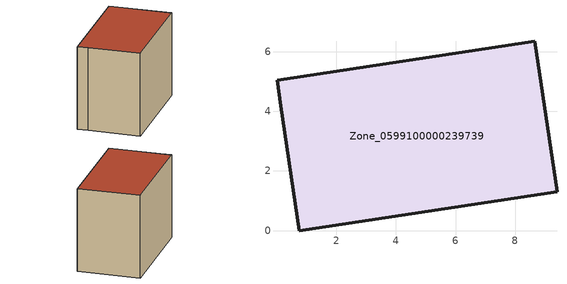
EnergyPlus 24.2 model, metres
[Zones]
Zone_0599100000239739
 floor ground (C_G): 9.4,1.3 0.76,0 0.13,4.18 0.01,5.05 8.65,6.35 z0
 wall outside (C_F): 9.4,1.3 8.65,6.35 0.01,5.05 0.13,4.18 0.76,0 9.4,1.3 z0:6.95
 roof outside (C_R): 0.76,0 9.4,1.3 8.65,6.35 0.01,5.05 0.13,4.18 z6.95
[BUILDING]
Pand.0599100000239739: North Axis=0; Terrain=City; Loads Convergence Tolerance Value=0.04; Temperature Convergence Tolerance Value=0.4; Solar Distribution=FullExterior; Maximum Number of Warmup Days=25; Minimum Number of Warmup Days=1
[Site:Location]
Rotterdam.The.Hague.AP_ZH_NLD Design_Conditions: Latitude=51.96; Longitude=4.45; Time Zone=1; Elevation=-4.5
[SITE:GROUNDTEMPERATURE:BUILDINGSURFACE]
18, 18, 18, 18, 18, 18, 18, 18, 18, 18, 18, 18
[MATERIAL] Thermal Absorptance=0.9; Solar Absorptance=0.7; Visible Absorptance=0.7
Name | Roughness | Thickness | Conductivity | Density | Specific Heat
G.TI.1946 | MediumSmooth | 0.15 | 1 | 540 | 1210
F.TI.1946 | Rough | 0.3 | 0.857143 | 1920 | 840
R.TI.1946 | MediumRough | 0.2 | 0.1 | 1500 | 1000
[CONSTRUCTION]
C_G: G.TI.1946
C_F: F.TI.1946
C_R: R.TI.1946
[ZONE]
Zone_0599100000239739: Type=1; Multiplier=1; Ceiling Height=Autocalculate; Volume=Autocalculate; Floor Area=autocalculate; Part of Total Floor Area=Yes
[ZONEINFILTRATION:DESIGNFLOWRATE]
Infil_Zone_0599100000239739: Zone or ZoneList or Space or SpaceList=Zone_0599100000239739; Schedule=AlwaysOn; Design Flow Rate Calculation Method=Flow/Area; Flow Rate per Floor Area=0.003; Constant Term Coefficient=1; Temperature Term Coefficient=0; Velocity Term Coefficient=0; Velocity Squared Term Coefficient=0
[HVACTEMPLATE:ZONE:IDEALLOADSAIRSYSTEM]
Zone_0599100000239739: Maximum Heating Supply Air Temperature=50; Minimum Cooling Supply Air Temperature=13; Maximum Heating Supply Air Humidity Ratio=0.0156; Minimum Cooling Supply Air Humidity Ratio=0.0077; Heating Limit=NoLimit; Cooling Limit=NoLimit; Dehumidification Control Type=ConstantSensibleHeatRatio; Cooling Sensible Heat Ratio=0.7; Dehumidification Setpoint=60; Humidification Control Type=None; Humidification Setpoint=30; Outdoor Air Method=None; Outdoor Air Flow Rate per Person=0.00944; Outdoor Air Flow Rate per Zone Floor Area=0; Outdoor Air Flow Rate per Zone=0; Demand Controlled Ventilation Type=None; Outdoor Air Economizer Type=NoEconomizer; Heat Recovery Type=None; Sensible Heat Recovery Effectiveness=0.7; Latent Heat Recovery Effectiveness=0.65
[ZONECONTROL:THERMOSTAT]
ThermostatControl_Zone_0599100000239739: Zone or ZoneList=Zone_0599100000239739; Control Type Schedule=DualSetpointControlType; Control 1=Thermostat_Zone_0599100000239739; Temperature Difference Between Cutout And Setpoint=0
[THERMOSTATSETPOINT:DUALSETPOINT]
Thermostat_Zone_0599100000239739: Heating Setpoint Temperature Schedule=HeatingSetpoint_Zone_0599100000239739; Cooling Setpoint Temperature Schedule=CoolingSetpoint_Zone_0599100000239739
[SCHEDULE:COMPACT]
HeatingSetpoint_Zone_0599100000239739: Through: 12/31, For: AllDays, Until: 24:00, 21
CoolingSetpoint_Zone_0599100000239739: Through: 12/31, For: AllDays, Until: 24:00, 24
DualSetpointControlType: Through: 12/31, For: AllDays, Until: 24:00, 4
AlwaysOn: Through: 12/31, For: AllDays, Until: 24:00, 1
